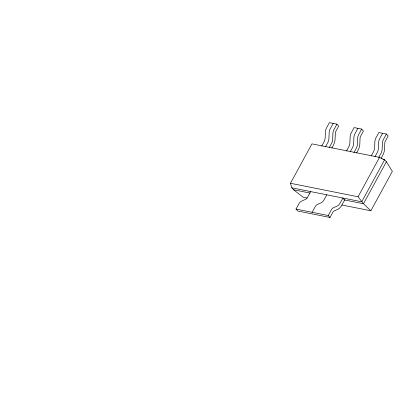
<?xml version="1.0" encoding="UTF-8"?>
<svg xmlns="http://www.w3.org/2000/svg" width="413" height="413" viewBox="0 0 413 413"><rect width="100%" height="100%" fill="white"/><g stroke="black" fill="none" stroke-linecap="round" stroke-linejoin="round"><path stroke-width="0.62" d="M307.06 198.039L303.271 197.28L293.591 189.779L291.81 187.832L290.468 183.274L311.954 143.869L379.547 157.368L384.601 159.81L386.382 161.757L392.35 171.369L370.864 210.78L341.804 204.977M333.162 123.399L330.204 128.825A5.978 3.898 -78.7 0 0 329.156 132.697L328.939 138.257A6.954 4.533 -78.7 0 1 327.721 142.753L325.48 146.863M321.717 146.114L323.957 142.005A6.954 4.533 -78.7 0 0 325.176 137.503L325.392 131.943A5.978 3.898 -78.7 0 1 326.44 128.076L329.398 122.651L336.925 124.153L338.701 126.099L335.686 131.639A2.364 1.538 -78.7 0 0 335.341 132.919L335.077 139.207A10.573 6.887 -78.7 0 1 333.528 144.942L331.871 147.999M336.925 124.153L333.967 129.579A5.978 3.898 -78.7 0 0 332.919 133.445L332.702 139.005A6.954 4.533 -78.7 0 1 331.484 143.507L329.244 147.617M330.008 217.465L328.227 215.519L331.185 210.093A5.978 3.898 -78.7 0 1 333.565 207.677L337.307 205.973A6.954 4.533 -78.7 0 0 340.069 203.165L342.873 198.028L344.654 199.975L341.572 205.607A10.573 6.887 -78.7 0 1 338.046 209.184L333.818 211.131A2.364 1.538 -78.7 0 0 333.028 211.931L330.008 217.465L297.788 211.033L296.007 209.086L298.966 203.661A5.978 3.898 -78.7 0 1 301.345 201.245L305.088 199.541A6.954 4.533 -78.7 0 0 307.855 196.733L310.653 191.596M312.12 212.303L315.078 206.877A5.978 3.898 -78.7 0 1 317.452 204.461L321.195 202.757A6.954 4.533 -78.7 0 0 323.962 199.949L326.766 194.812M357.895 128.34L354.937 133.766A5.978 3.898 -78.7 0 0 353.889 137.632L353.673 143.192A6.954 4.533 -78.7 0 1 352.454 147.694L350.214 151.803M346.45 151.055L348.691 146.945A6.954 4.533 -78.7 0 0 349.909 142.444L350.126 136.884A5.978 3.898 -78.7 0 1 351.174 133.012L354.132 127.586L361.659 129.093L363.44 131.035L360.42 136.579A2.364 1.538 -78.7 0 0 360.074 137.859L359.816 144.147A10.573 6.887 -78.7 0 1 358.262 149.883L356.605 152.939M361.659 129.093L358.701 134.519A5.978 3.898 -78.7 0 0 357.653 138.386L357.436 143.946A6.954 4.533 -78.7 0 1 356.218 148.448L353.977 152.557M382.629 133.28L379.671 138.706A5.978 3.898 -78.7 0 0 378.623 142.573L378.406 148.133A6.954 4.533 -78.7 0 1 377.188 152.634L374.947 156.744M371.184 155.99L373.424 151.881A6.954 4.533 -78.7 0 0 374.643 147.384L374.859 141.824A5.978 3.898 -78.7 0 1 375.907 137.952L378.866 132.527L386.392 134.029L388.174 135.975L385.153 141.514A2.364 1.538 -78.7 0 0 384.808 142.8L384.549 149.088A10.573 6.887 -78.7 0 1 382.996 154.823L381.06 158.396M386.392 134.029L383.434 139.455A5.978 3.898 -78.7 0 0 382.386 143.326L382.17 148.886A6.954 4.533 -78.7 0 1 380.951 153.383L378.711 157.498M370.864 210.78L363.492 203.738L358.061 196.774L379.547 157.368M386.382 161.757L363.492 203.738L343.972 199.84M382.841 159.459L384.601 159.81L361.716 201.792L291.81 187.832M290.468 183.274L358.061 196.774M293.591 189.779L309.967 193.047M296.007 209.086L328.227 215.519"/></g></svg>
